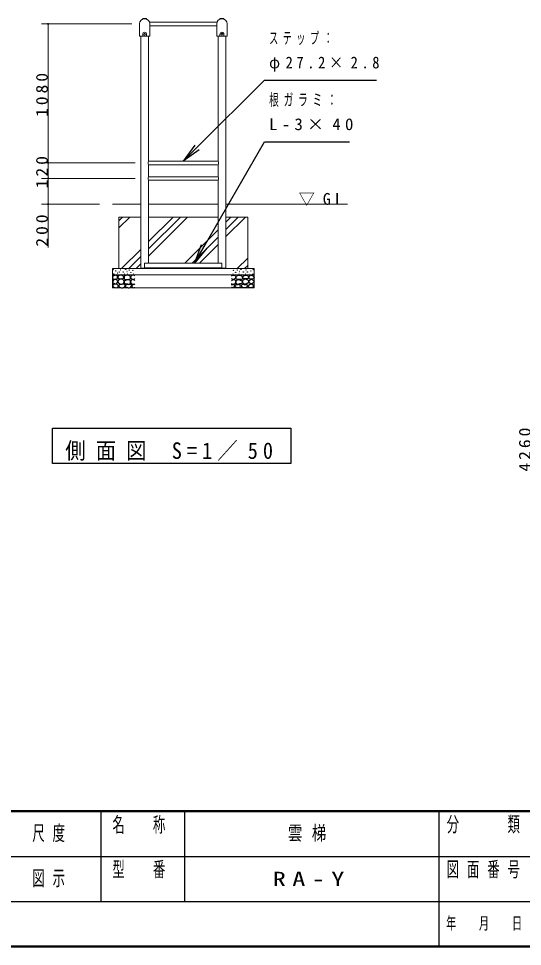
# Model space of a CAD drawing. Units: millimetres at full size, with parts at other scales. Extents: x -19250 to 0, y 0 to 13350.
# Drawn here: x -10015 to -6102, y 0 to 7208 of the extents above; entities that cross this region are included whole.
import ezdxf

# ---------------------------------------------------------------- set-up
doc = ezdxf.new("R2010")
doc.units = ezdxf.units.MM
for name, color, linetype, lineweight in [('A3図枠', 7, 'Continuous', 25), ('線', 7, 'Continuous', 13), ('補助', 2, 'Continuous', 25)]:
    doc.layers.add(name, color=color, linetype=linetype, lineweight=lineweight)
doc.layers.add('図面プロファイル', color=7, linetype='Continuous')
doc.styles.add('ＭＳ ゴシック', font='')
doc.styles.get('ＭＳ ゴシック').set_extended_font_data('MS Gothic')

# ---------------------------------------------------------------- blocks, each defined once
blk = doc.blocks.new('dimension_origin')
at = {"color": 0, "linetype": 'Continuous', "lineweight": -2}
blk.add_circle((0, 0), 1.25, dxfattribs=at)

msp = doc.modelspace()

# ---------------------------------------------------------------- linework, layer by layer
at = {"layer": 'A3図枠', "lineweight": 50}
for p, q in [((-19250, 1050), (0, 1050)), ((-19250, 0), (0, 0))]:
    msp.add_line(p, q, dxfattribs=at)
at = {"layer": 'A3図枠', "color": 211}
for p, q in [((-9375, 1050), (-9375, 350)), ((-6750, 1050), (-6750, 0)), ((-9375, 700), (-3500, 700)), ((-12125, 350), (0, 350))]:
    msp.add_line(p, q, dxfattribs=at)
at = {"layer": 'A3図枠'}
for p, q in [((-8725, 1050), (-8725, 350)), ((-12125, 700), (-9375, 700))]:
    msp.add_line(p, q, dxfattribs=at)
at = {"layer": '線'}
for p, q in [((-9021.492, 7208.477), (-9049.492, 7208.477)), ((-8421.492, 7208.477), (-8449.492, 7208.477)), ((-9075.492, 7167.227), (-9075.492, 7072.477)), ((-9050.492, 7203.558), (-9050.492, 7207.477)), ((-9020.492, 7203.558), (-9020.492, 7207.477)), ((-8998.673, 7180.077), (-8472.31, 7180.077)), ((-8996.242, 7152.877), (-8474.742, 7152.877)), ((-8995.492, 7166.477), (-8995.492, 7072.477)), ((-8475.492, 7167.227), (-8475.492, 7072.477)), ((-8450.492, 7203.558), (-8450.492, 7207.477)), ((-8420.492, 7203.558), (-8420.492, 7207.477)), ((-8395.492, 7166.477), (-8395.492, 7072.477)), ((-9074.492, 7071.477), (-8996.492, 7071.477)), ((-9065.742, 7071.477), (-9065.742, 5266.477)), ((-9050.492, 7071.477), (-9050.492, 7086.477)), ((-9020.492, 7071.477), (-9020.492, 7086.477)), ((-9005.242, 7071.477), (-9005.242, 6100.077)), ((-8474.492, 7071.477), (-8396.492, 7071.477)), ((-8465.742, 7071.477), (-8465.742, 6100.077)), ((-8450.492, 7071.477), (-8450.492, 7086.477)), ((-8420.492, 7071.477), (-8420.492, 7086.477)), ((-8405.242, 7071.477), (-8405.242, 5266.477)), ((-9005.242, 6100.077), (-8465.742, 6100.077)), ((-9005.242, 6072.877), (-8465.742, 6072.877)), ((-9005.242, 6072.877), (-9005.242, 5980.077)), ((-8465.742, 6072.877), (-8465.742, 5980.077)), ((-9005.242, 5980.077), (-8465.742, 5980.077)), ((-9005.242, 5952.877), (-8465.742, 5952.877)), ((-9005.242, 5952.877), (-9005.242, 5308.477)), ((-8465.742, 5952.877), (-8465.742, 5308.477)), ((-9285.492, 5766.477), (-9065.742, 5766.477)), ((-9005.242, 5766.477), (-8465.742, 5766.477)), ((-8405.242, 5766.477), (-7460.836, 5766.477)), ((-9065.742, 5666.477), (-9235.492, 5666.477)), ((-9235.492, 5666.477), (-9235.492, 5266.477)), ((-8465.742, 5666.477), (-9005.242, 5666.477)), ((-8235.492, 5666.477), (-8405.242, 5666.477)), ((-8235.492, 5666.477), (-8235.492, 5266.477)), ((-9285.492, 5266.477), (-9285.492, 5116.477)), ((-8185.492, 5266.477), (-9285.492, 5266.477)), ((-9005.242, 5268.477), (-9065.742, 5268.477)), ((-9035.492, 5308.477), (-9035.492, 5268.477)), ((-9035.492, 5308.477), (-8435.492, 5308.477)), ((-9035.492, 5271.477), (-8435.492, 5271.477)), ((-9035.492, 5268.477), (-8435.492, 5268.477)), ((-9005.242, 5268.477), (-9005.242, 5266.477)), ((-8465.742, 5268.477), (-8465.742, 5266.477)), ((-8405.242, 5268.477), (-8465.742, 5268.477)), ((-8435.492, 5308.477), (-8435.492, 5268.477)), ((-8185.492, 5266.477), (-8185.492, 5116.477)), ((-8185.492, 5216.477), (-9285.492, 5216.477)), ((-8185.492, 5116.477), (-9285.492, 5116.477))]:
    msp.add_line(p, q, dxfattribs=at)
for centre in [(-9035.492, 7086.477), (-8435.492, 7086.477)]:
    msp.add_circle(centre, 7, dxfattribs=at)
for centre, radius, start, end in [((-9049.492, 7207.477), 1, 90, 180), ((-9021.492, 7207.477), 1, 0, 90), ((-8449.492, 7207.477), 1, 90, 180), ((-8421.492, 7207.477), 1, 0, 90), ((-9035.492, 7166.477), 40, 0, 180), ((-8435.492, 7166.477), 40, 0, 180), ((-9074.492, 7072.477), 1, 180, 270), ((-9035.492, 7086.477), 15, 0, 180), ((-8996.492, 7072.477), 1, 270, 0), ((-8474.492, 7072.477), 1, 180, 270), ((-8435.492, 7086.477), 15, 0, 180), ((-8396.492, 7072.477), 1, 270, 0), ((-8978.221, 6086.477), 30.25, 153.28282, 206.71718), ((-8492.762, 6086.477), 30.25, 333.28282, 26.71718), ((-8978.221, 5966.477), 30.25, 153.28282, 206.71718), ((-8492.762, 5966.477), 30.25, 333.28282, 26.71718)]:
    msp.add_arc(centre, radius, start, end, dxfattribs=at)
at = {"layer": '補助', "lineweight": 13}
for p, q in [((-9135.492, 7166.477), (-9835.492, 7166.477)), ((-9785.492, 6086.477), (-9785.492, 7166.477)), ((-9108.471, 6086.477), (-9835.492, 6086.477)), ((-9108.471, 6086.477), (-9835.492, 6086.477)), ((-9785.492, 5963.477), (-9785.492, 6089.477)), ((-9108.471, 5966.477), (-9835.492, 5966.477)), ((-9108.471, 5966.477), (-9835.492, 5966.477)), ((-9785.492, 5430.049), (-9785.492, 5966.477)), ((-9385.492, 5766.477), (-9835.492, 5766.477)), ((-9235.492, 5581.931), (-9150.945, 5666.477)), ((-9235.492, 5638.057), (-9207.072, 5666.477)), ((-9005.242, 5363.168), (-8701.932, 5666.477)), ((-9005.242, 5419.295), (-8758.059, 5666.477)), ((-9005.242, 5475.421), (-8814.186, 5666.477)), ((-8405.242, 5514.155), (-8252.92, 5666.477)), ((-8405.242, 5570.282), (-8309.046, 5666.477)), ((-8405.242, 5626.408), (-8365.173, 5666.477)), ((-8723.173, 5308.477), (-8465.742, 5565.908)), ((-8667.046, 5308.477), (-8465.742, 5509.782)), ((-9214.186, 5266.477), (-9065.742, 5414.921)), ((-8610.92, 5308.477), (-8465.742, 5453.655)), ((-9158.059, 5266.477), (-9065.742, 5358.795)), ((-8316.16, 5266.477), (-8235.492, 5347.146)), ((-9101.932, 5266.477), (-9065.742, 5302.668)), ((-8260.033, 5266.477), (-8235.492, 5291.019))]:
    msp.add_line(p, q, dxfattribs=at)
at = {"layer": '補助'}
for p, q in [((-8629.426, 6206.143), (-8105.242, 6730.327)), ((-8105.242, 6730.327), (-8055.242, 6730.327)), ((-8055.242, 6730.327), (-7235.469, 6730.327)), ((-8647.103, 6223.821), (-8735.492, 6100.077)), ((-8735.492, 6100.077), (-8629.426, 6206.143)), ((-8574.32, 5438.381), (-8105.242, 6250.848)), ((-8105.242, 6250.848), (-8055.242, 6250.848)), ((-8055.242, 6250.848), (-7444.269, 6250.848)), ((-8611.748, 6188.466), (-8735.492, 6100.077)), ((-8595.97, 5450.881), (-8649.32, 5308.477)), ((-8649.32, 5308.477), (-8574.32, 5438.381)), ((-8552.669, 5425.881), (-8649.32, 5308.477))]:
    msp.add_line(p, q, dxfattribs=at)
for points in [[(-9263.043, 5215.88), (-9269.505, 5213.339), (-9275.717, 5209.859), (-9281.575, 5205.822), (-9285.223, 5200.354), (-9284.21, 5192.772), (-9279.202, 5186.413), (-9272.337, 5183.823), (-9264.627, 5183.561), (-9257.015, 5184.166), (-9250.686, 5186.729), (-9246.934, 5192.015), (-9245.616, 5198.453), (-9246.465, 5203.659), (-9249.419, 5208.592), (-9255.579, 5213.42)], [(-9223.619, 5215.97), (-9228.524, 5215.353), (-9234.161, 5213.267), (-9242.132, 5207.48), (-9245.783, 5200.564), (-9244.908, 5196.601), (-9241.188, 5192.184), (-9231.697, 5187.412), (-9221.727, 5185.968), (-9214.377, 5185.795), (-9206.861, 5187.319), (-9199.262, 5191.934), (-9195.509, 5198.131), (-9196.478, 5202.784), (-9201.185, 5208.132), (-9211.853, 5214.338)], [(-9171.8, 5216.176), (-9177.061, 5213.947), (-9182.54, 5211.701), (-9188.695, 5209.475), (-9193.459, 5206.331), (-9195.357, 5201.94), (-9195.786, 5196.307), (-9195.49, 5190.179), (-9193.101, 5185.03), (-9185.735, 5182.161), (-9176.633, 5181.808), (-9169.349, 5181.224), (-9162.134, 5180.913), (-9154.025, 5182.293), (-9147.635, 5186.104), (-9144.935, 5191.77), (-9144.591, 5198.276), (-9146.18, 5203.989), (-9149.246, 5208.479), (-9152.648, 5210.966), (-9157.301, 5212.954), (-9164.477, 5215.133)], [(-8299.184, 5216.176), (-8293.923, 5213.947), (-8288.444, 5211.701), (-8282.289, 5209.475), (-8277.525, 5206.331), (-8275.627, 5201.94), (-8275.198, 5196.307), (-8275.493, 5190.179), (-8277.883, 5185.03), (-8285.249, 5182.161), (-8294.351, 5181.808), (-8301.635, 5181.224), (-8308.85, 5180.913), (-8316.959, 5182.293), (-8323.349, 5186.104), (-8326.048, 5191.77), (-8326.392, 5198.276), (-8324.804, 5203.989), (-8321.738, 5208.479), (-8318.336, 5210.966), (-8313.683, 5212.954), (-8306.506, 5215.133)], [(-8247.364, 5215.97), (-8242.46, 5215.353), (-8236.823, 5213.267), (-8228.852, 5207.48), (-8225.2, 5200.564), (-8226.075, 5196.601), (-8229.795, 5192.184), (-8239.286, 5187.412), (-8249.257, 5185.968), (-8256.607, 5185.795), (-8264.123, 5187.319), (-8271.721, 5191.934), (-8275.475, 5198.131), (-8274.506, 5202.784), (-8269.799, 5208.132), (-8259.131, 5214.338)], [(-8207.94, 5215.88), (-8201.478, 5213.339), (-8195.266, 5209.859), (-8189.408, 5205.822), (-8185.761, 5200.354), (-8186.773, 5192.772), (-8191.781, 5186.413), (-8198.647, 5183.823), (-8206.356, 5183.561), (-8213.968, 5184.166), (-8220.297, 5186.729), (-8224.05, 5192.015), (-8225.367, 5198.453), (-8224.519, 5203.659), (-8221.565, 5208.592), (-8215.405, 5213.42)], [(-9265.578, 5182.927), (-9270.907, 5180.135), (-9276.351, 5175.957), (-9282.799, 5169.137), (-9285.223, 5162.332), (-9281.595, 5157.505), (-9275.083, 5153.143), (-9268.446, 5148.856), (-9261.776, 5146.806), (-9254.131, 5149.253), (-9247.834, 5155.678), (-9244.728, 5163.956), (-9246.25, 5172.471), (-9254.408, 5179.722)], [(-9266.397, 5146.994), (-9277.717, 5140.975), (-9284.528, 5132.16), (-9276.041, 5120.891), (-9257.606, 5116.776), (-9243.252, 5122.887), (-9237.827, 5133.259), (-9248.609, 5142.368)], [(-9236.323, 5151.64), (-9223.734, 5144.784), (-9210.375, 5143.802), (-9200.091, 5151.256), (-9195.238, 5162.993), (-9197.519, 5173.77), (-9204.428, 5181.913), (-9213.253, 5185.347), (-9224.43, 5184.075), (-9238.184, 5176.021), (-9244.161, 5165.155), (-9241.526, 5157.961)], [(-9209.293, 5142.85), (-9216.828, 5143.477), (-9224.971, 5142.039), (-9233.898, 5137.982), (-9238.215, 5132.579), (-9235.528, 5127.897), (-9229.566, 5123.389), (-9223.087, 5119.546), (-9215.781, 5117.172), (-9203.932, 5117.406), (-9193.616, 5121.497), (-9188.913, 5126.304), (-9186.859, 5132.038), (-9187.919, 5137.187), (-9191.995, 5141.769), (-9200.393, 5144.309)], [(-9172.804, 5179.562), (-9178.297, 5176.769), (-9183.886, 5173.615), (-9190.08, 5170.007), (-9194.427, 5165.236), (-9195.417, 5159.708), (-9193.346, 5154.154), (-9186.628, 5150.395), (-9178.48, 5148.748), (-9172.062, 5146.586), (-9165.776, 5144.423), (-9159.406, 5143.396), (-9152.802, 5144.964), (-9146.624, 5152.196), (-9144.693, 5162.263), (-9146.401, 5170.768), (-9151.721, 5177.399), (-9161.792, 5180.685)], [(-9166.987, 5144.683), (-9175.455, 5141.088), (-9182.394, 5136.304), (-9185.418, 5133.788), (-9187.259, 5130.357), (-9183.294, 5124.868), (-9173.474, 5120.627), (-9163.735, 5117.401), (-9154.553, 5116.843), (-9143.711, 5121.346), (-9136.984, 5129.006), (-9136.176, 5132.996), (-9137.525, 5137.385), (-9145.166, 5141.162), (-9154.824, 5141.98), (-9161.054, 5143.225)], [(-8303.997, 5144.683), (-8295.528, 5141.088), (-8288.59, 5136.304), (-8285.566, 5133.788), (-8283.724, 5130.357), (-8287.69, 5124.868), (-8297.509, 5120.627), (-8307.249, 5117.401), (-8316.43, 5116.843), (-8327.272, 5121.346), (-8333.999, 5129.006), (-8334.807, 5132.996), (-8333.459, 5137.385), (-8325.817, 5141.162), (-8316.16, 5141.98), (-8309.93, 5143.225)], [(-8298.18, 5179.562), (-8292.686, 5176.769), (-8287.098, 5173.615), (-8280.903, 5170.007), (-8276.556, 5165.236), (-8275.566, 5159.708), (-8277.637, 5154.154), (-8284.356, 5150.395), (-8292.504, 5148.748), (-8298.921, 5146.586), (-8305.207, 5144.423), (-8311.578, 5143.396), (-8318.182, 5144.964), (-8324.36, 5152.196), (-8326.29, 5162.263), (-8324.582, 5170.768), (-8319.263, 5177.399), (-8309.191, 5180.685)], [(-8261.69, 5142.85), (-8254.155, 5143.477), (-8246.013, 5142.039), (-8237.085, 5137.982), (-8232.769, 5132.579), (-8235.455, 5127.897), (-8241.418, 5123.389), (-8247.897, 5119.546), (-8255.203, 5117.172), (-8267.051, 5117.406), (-8277.367, 5121.497), (-8282.07, 5126.304), (-8284.124, 5132.038), (-8283.065, 5137.187), (-8278.989, 5141.769), (-8270.591, 5144.309)], [(-8234.661, 5151.64), (-8247.25, 5144.784), (-8260.609, 5143.802), (-8270.893, 5151.256), (-8275.745, 5162.993), (-8273.465, 5173.77), (-8266.555, 5181.913), (-8257.731, 5185.347), (-8246.554, 5184.075), (-8232.799, 5176.021), (-8226.822, 5165.155), (-8229.458, 5157.961)], [(-8204.587, 5146.994), (-8193.267, 5140.975), (-8186.456, 5132.16), (-8194.942, 5120.891), (-8213.377, 5116.776), (-8227.731, 5122.887), (-8233.157, 5133.259), (-8222.375, 5142.368)], [(-8205.406, 5182.927), (-8200.077, 5180.135), (-8194.633, 5175.957), (-8188.184, 5169.137), (-8185.761, 5162.332), (-8189.389, 5157.505), (-8195.9, 5153.143), (-8202.538, 5148.856), (-8209.208, 5146.806), (-8216.852, 5149.253), (-8223.149, 5155.678), (-8226.256, 5163.956), (-8224.733, 5172.471), (-8216.575, 5179.722)], [(-9750.395, 4026.754), (-7900.547, 4026.754), (-7900.547, 3751.758), (-9750.395, 3751.758)]]:
    msp.add_lwpolyline(points, close=True, dxfattribs=at)
for points in [[(-9110.492, 5209.776), (-9118.919, 5214.632), (-9127.602, 5216.113), (-9133.222, 5214.425), (-9138.374, 5210.727), (-9142.846, 5205.418), (-9144.711, 5198.687), (-9141.044, 5189.916), (-9132.988, 5183.478), (-9124.689, 5181.099), (-9117.462, 5182.21), (-9113.412, 5185.586), (-9110.492, 5190.132)], [(-8360.492, 5209.776), (-8352.065, 5214.632), (-8343.382, 5216.113), (-8337.762, 5214.425), (-8332.609, 5210.727), (-8328.137, 5205.418), (-8326.272, 5198.687), (-8329.94, 5189.916), (-8337.995, 5183.478), (-8346.295, 5181.099), (-8353.521, 5182.21), (-8357.571, 5185.586), (-8360.492, 5190.132)], [(-9110.809, 5173.656), (-9117.949, 5179.118), (-9126.017, 5181.577), (-9132.723, 5180.352), (-9138.691, 5176.507), (-9143.084, 5170.726), (-9144.711, 5163.516), (-9142.047, 5154.908), (-9135.84, 5147.991), (-9128.2, 5144.119), (-9120.631, 5143.238), (-9115.477, 5144.677), (-9110.809, 5147.357)], [(-9110.492, 5139.119), (-9116.51, 5142.438), (-9123.799, 5143.238), (-9132.516, 5138.904), (-9136.79, 5132.148), (-9136.178, 5128.478), (-9133.305, 5124.227), (-9126.143, 5118.756), (-9118.73, 5116.94), (-9114.434, 5117.991), (-9110.492, 5120.108)], [(-8360.492, 5139.119), (-8354.473, 5142.438), (-8347.184, 5143.238), (-8338.468, 5138.904), (-8334.193, 5132.148), (-8334.806, 5128.478), (-8337.679, 5124.227), (-8344.841, 5118.756), (-8352.254, 5116.94), (-8356.55, 5117.991), (-8360.492, 5120.108)], [(-8360.175, 5173.656), (-8353.034, 5179.118), (-8344.966, 5181.577), (-8338.261, 5180.352), (-8332.292, 5176.507), (-8327.9, 5170.726), (-8326.272, 5163.516), (-8328.936, 5154.908), (-8335.144, 5147.991), (-8342.783, 5144.119), (-8350.353, 5143.238), (-8355.507, 5144.677), (-8360.175, 5147.357)]]:
    msp.add_lwpolyline(points, dxfattribs=at)
for centre in [(-9278.886, 5258.654), (-9275.717, 5223.801), (-9259.875, 5247.248), (-9246.884, 5230.455), (-9232.942, 5239.96), (-9221.536, 5256.436), (-9218.051, 5222.85), (-9201.996, 5240.026), (-9190.373, 5222.998), (-9183.075, 5260.569), (-9173.074, 5243.54), (-9168.209, 5222.457), (-9154.964, 5255.974), (-9142.801, 5237.323), (-9126.583, 5251.649), (-9121.177, 5222.457), (-8349.806, 5222.457), (-8344.4, 5251.649), (-8328.182, 5237.323), (-8316.019, 5255.974), (-8302.775, 5222.457), (-8297.909, 5243.54), (-8287.909, 5260.569), (-8280.611, 5222.998), (-8268.988, 5240.026), (-8252.933, 5222.85), (-8249.448, 5256.436), (-8238.041, 5239.96), (-8224.1, 5230.455), (-8211.109, 5247.248), (-8195.266, 5223.801), (-8192.098, 5258.654)]:
    msp.add_circle(centre, 1, dxfattribs=at)

# ---------------------------------------------------------------- block references
at = {"layer": '補助', "lineweight": 13, "xscale": 3.33, "yscale": 3.33}
for p, rotation in [((-9785.492, 7166.477), 270), ((-9785.492, 6086.477), 90), ((-9785.492, 6086.477), 90), ((-9785.492, 5966.477), 270), ((-9785.492, 5966.477), 270), ((-9785.492, 5766.477), 90)]:
    msp.add_blockref('dimension_origin', p, dxfattribs=dict(at, rotation=rotation))

# ---------------------------------------------------------------- texts
at = {"layer": 'A3図枠', "color": 4, "style": 'ＭＳ ゴシック'}
for s, insert, char_height, attachment_point in [('\\T1.64;\\W0.6;名\u3000称', (-9050, 1005.138), 117.3, 2), ('\\T1.64;\\W0.6;分\u3000\u3000類', (-6375, 1008.333), 117.3, 2), ('\\T1.64;\\W0.6;尺度', (-9750, 875), 117.3, 5), ('\\T1.64;\\W0.6;型\u3000番', (-9050, 658.333), 117.3, 2), ('\\T1.64;\\W0.6;図面番号', (-6375, 658.333), 117.3, 2), ('\\T1.64;\\W0.6;図示', (-9750, 525), 117.3, 5), ('\\T1.64;\\W0.6;年\u3000月\u3000日', (-6375, 175), 95.31, 5)]:
    msp.add_mtext(s, dxfattribs=dict(at, insert=insert, char_height=char_height, attachment_point=attachment_point))
at = {"layer": '図面プロファイル', "char_height": 110, "attachment_point": 5, "style": 'ＭＳ ゴシック'}
for s, insert in [('\\T1.64;\\W0.75;雲梯', (-7737.5, 875)), ('\\T1.5;\\W1.35;RA-Y', (-7737.5, 525))]:
    msp.add_mtext(s, dxfattribs=dict(at, insert=insert))
at = {"layer": '補助', "style": 'ＭＳ ゴシック'}
for s, insert, char_height, attachment_point in [('\\T1.5;\\W0.55;ステップ：', (-8068.992, 7103.153), 91.64, 1), ('\\T1.5;\\W0.9;φ27.2×2.8', (-8068.992, 6912.936), 91.64, 1), ('\\T1.5;\\W0.6;根ガラミ：', (-8068.992, 6623.674), 91.64, 1), ('\\T1.5;\\W1.05;L-3×40', (-8068.992, 6433.457), 91.64, 1), ('\\T1.5;▽GL', (-7839.731, 5753.342), 91.64, 7), ('\\T1.5;\\W0.9;側面図\\~S=1／50', (-8825.471, 3772.59), 128.3, 8)]:
    msp.add_mtext(s, dxfattribs=dict(at, insert=insert, char_height=char_height, attachment_point=attachment_point))
at = {"layer": '補助', "char_height": 91.64, "attachment_point": 8, "rotation": 90, "style": 'ＭＳ ゴシック'}
for s, insert in [('\\T1.33;\\W1.1;1080', (-9786.492, 6626.477)), ('\\T1.33;\\W1.1;120', (-9786.492, 6026.477)), ('\\T1.33;\\W1.1;200', (-9786.492, 5572.906)), ('\\T1.33;\\W1.1;4260', (-6036.691, 3870.891))]:
    msp.add_mtext(s, dxfattribs=dict(at, insert=insert))

doc.saveas('drawing.dxf')
